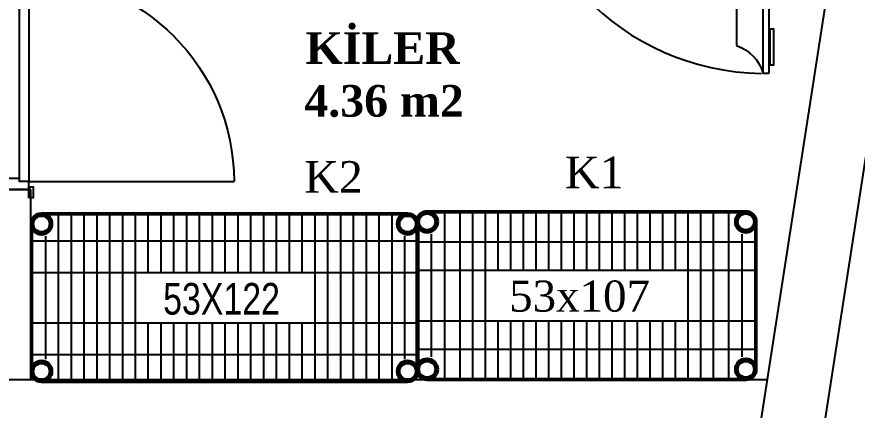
# Model space of a CAD drawing. Header units: millimetres. Extents: x 527230 to 534999, y 4569494 to 4575436.
# Drawn here: x 531584.6 to 531849.9, y 4573348.2 to 4573472.5 of the extents above; entities that cross this region are included whole.
import ezdxf
from ezdxf.lldxf.tags import DXFTag

# ---------------------------------------------------------------- set-up
doc = ezdxf.new("R2010")
doc.units = ezdxf.units.MM
doc.set_wipeout_variables(frame=1)
doc.layers.get('0').update_dxf_attribs({"lineweight": 0})
doc.layers.add('continious', color=7, linetype='Continuous', lineweight=50)
doc.layers.add('continious2', color=253, linetype='Continuous', lineweight=25)
for name, color, linetype in [('HM-A-DuvarGazbeton', 132, 'Continuous'), ('HM-S-Betonarme', 3, 'Continuous'), ('HM-X-Pafta', 7, 'Continuous'), ('Kıtc-002 Çizgi', 7, 'Continuous'), ('Kıtc-003 Kapı', 3, 'Continuous'), ('Kıtc-006 Yazı 001', 1, 'Continuous'), ('Kıtc-034 Soğuk Oda', 1, 'Continuous')]:
    doc.layers.add(name, color=color, linetype=linetype)
doc.styles.get("Standard").update_dxf_attribs({"font": 'times.ttf'})
doc.styles.add('style1', font='turkce.shx', dxfattribs={"height": 100})
tags = doc.linetypes.add('DASHED', pattern=[0.75, 0.5, -0.25]).pattern_tags.tags
tags[6:7] = [DXFTag(74, 4), DXFTag(75, 0), DXFTag(340, '0'), DXFTag(46, 1.0), DXFTag(50, 0.0), DXFTag(44, 0.0), DXFTag(45, 0.0)]
tags[4:5] = [DXFTag(74, 4), DXFTag(75, 0), DXFTag(340, '0'), DXFTag(46, 1.0), DXFTag(50, 0.0), DXFTag(44, 0.0), DXFTag(45, 0.0)]

# ---------------------------------------------------------------- blocks, each defined once
blk = doc.blocks.new('ddeee')
at = {"layer": 'Kıtc-003 Kapı'}
blk.add_line((532017.54, 4573073.01), (532017.54, 4573147.09), dxfattribs=at)
for points in [[(532011.54, 4573073.01), (532015.54, 4573073.01), (532015.54, 4573074.61), (532011.54, 4573074.61)], [(532097.62, 4573073.01), (532093.62, 4573073.01), (532093.62, 4573074.61), (532097.62, 4573074.61)], [(532017.54, 4573069.65), (532091.62, 4573069.65), (532091.62, 4573073.01), (532017.54, 4573073.01)], [(532011.54, 4573063.01), (532015.54, 4573063.01), (532015.54, 4573061.41), (532011.54, 4573061.41)], [(532097.62, 4573063.01), (532093.62, 4573063.01), (532093.62, 4573061.41), (532097.62, 4573061.41)]]:
    blk.add_lwpolyline(points, close=True, dxfattribs=at)
for points in [[(532014.58, 4573073.01), (532017.54, 4573073.01), (532017.54, 4573069.65), (532018.58, 4573069.65), (532018.58, 4573063.01), (532014.58, 4573063.01), (532014.58, 4573073.01)], [(532094.58, 4573073.01), (532091.62, 4573073.01), (532091.62, 4573069.65), (532090.58, 4573069.65), (532090.58, 4573063.01), (532094.58, 4573063.01), (532094.58, 4573073.01)]]:
    blk.add_lwpolyline(points, dxfattribs=at)
blk.add_arc((532017.54, 4573073.01), 74.08, 360, 90, dxfattribs=at)
blk = doc.blocks.new('A$C53276CB1')
for p, q in [((118.8, 53), (3.2, 53)), ((0, 49.79), (0, 3.2)), ((122, 49.79), (122, 3.2)), ((118.8, 0), (3.2, 0))]:
    blk.add_line(p, q)
for centre in [(3.2, 49.8), (118.8, 49.8), (3.2, 3.2), (118.8, 3.2)]:
    blk.add_circle(centre, 3.2)
at = {"layer": 'continious2'}
for p, q in [((8.48, 53), (8.48, 0)), ((12.53, 53), (12.53, 0)), ((16.58, 53), (16.58, 0)), ((20.63, 53), (20.63, 0)), ((24.68, 53), (24.68, 0)), ((28.73, 53), (28.73, 0)), ((32.78, 53), (32.78, 0)), ((36.83, 53), (36.83, 34.5)), ((40.88, 53), (40.88, 34.5)), ((44.93, 53), (44.93, 34.5)), ((48.98, 53), (48.98, 34.5)), ((53.03, 53), (53.03, 34.5)), ((57.08, 53), (57.08, 34.5)), ((61.13, 53), (61.13, 34.5)), ((65.18, 53), (65.18, 34.5)), ((69.23, 53), (69.23, 34.5)), ((73.28, 53), (73.28, 34.5)), ((77.33, 53), (77.33, 34.5)), ((81.38, 53), (81.38, 34.5)), ((85.43, 53), (85.43, 34.5)), ((89.48, 53), (89.48, 0)), ((93.53, 53), (93.53, 0)), ((97.58, 53), (97.58, 0)), ((101.63, 53), (101.63, 0)), ((105.68, 53), (105.68, 0)), ((109.73, 53), (109.73, 0)), ((113.78, 53), (113.78, 0)), ((4.43, 45.91), (4.43, 7.09)), ((117.83, 45.91), (117.83, 7.09)), ((0, 44.5), (122, 44.5)), ((0, 34.5), (122, 34.5)), ((0, 18.5), (122, 18.5)), ((36.83, 18.5), (36.83, 0)), ((40.88, 18.5), (40.88, 0)), ((44.93, 18.5), (44.93, 0)), ((48.98, 18.5), (48.98, 0)), ((53.03, 18.5), (53.03, 0)), ((57.08, 18.5), (57.08, 0)), ((61.13, 18.5), (61.13, 0)), ((65.18, 18.5), (65.18, 0)), ((69.23, 18.5), (69.23, 0)), ((73.28, 18.5), (73.28, 0)), ((77.33, 18.5), (77.33, 0)), ((81.38, 18.5), (81.38, 0)), ((85.43, 18.5), (85.43, 0)), ((0, 8.5), (122, 8.5))]:
    blk.add_line(p, q, dxfattribs=at)
for centre in [(3.2, 49.8), (118.8, 49.8), (3.2, 3.2), (118.8, 3.2)]:
    blk.add_circle(centre, 2.5, dxfattribs=at)
at = {"style": 'style1', "width": 0.8}
blk.add_text('53X122', height=10, dxfattribs=at).set_placement((41.61, 21.15))
blk = doc.blocks.new('A$C70074136')
for p, q in [((3.2, 53), (103.8, 53)), ((0, 49.79), (0, 3.2)), ((107, 49.79), (107, 3.2)), ((3.2, 0), (103.8, 0))]:
    blk.add_line(p, q)
for centre in [(3.2, 49.8), (103.8, 49.8), (3.2, 3.2), (103.8, 3.2)]:
    blk.add_circle(centre, 3.2)
at = {"layer": 'continious2'}
for p, q in [((8.64, 53), (8.64, 0)), ((13.5, 53), (13.5, 0)), ((17.5, 53), (17.5, 0)), ((21.5, 53), (21.5, 0)), ((25.5, 53), (25.5, 34.49)), ((29.5, 53), (29.5, 34.49)), ((33.5, 53), (33.5, 34.49)), ((37.5, 53), (37.5, 34.49)), ((41.5, 53), (41.5, 34.49)), ((45.5, 53), (45.5, 34.49)), ((49.5, 53), (49.5, 34.49)), ((53.5, 53), (53.5, 34.49)), ((57.5, 53), (57.5, 34.49)), ((61.5, 53), (61.5, 34.49)), ((65.5, 53), (65.5, 34.49)), ((69.5, 53), (69.5, 34.49)), ((73.5, 53), (73.5, 34.49)), ((77.5, 53), (77.5, 34.49)), ((81.5, 53), (81.5, 34.49)), ((85.5, 53), (85.5, 0)), ((89.5, 53), (89.5, 0)), ((93.5, 53), (93.5, 0)), ((98.36, 53), (98.36, 0)), ((4.43, 45.91), (4.43, 7.09)), ((102.57, 45.91), (102.57, 7.09)), ((0, 43.43), (107, 43.43)), ((0, 34.49), (107, 34.49)), ((0, 18.51), (107, 18.51)), ((25.5, 18.51), (25.5, 0)), ((29.5, 18.51), (29.5, 0)), ((33.5, 18.51), (33.5, 0)), ((37.5, 18.51), (37.5, 0)), ((41.5, 18.51), (41.5, 0)), ((45.5, 18.51), (45.5, 0)), ((49.5, 18.51), (49.5, 0)), ((53.5, 18.51), (53.5, 0)), ((57.5, 18.51), (57.5, 0)), ((61.5, 18.51), (61.5, 0)), ((65.5, 18.51), (65.5, 0)), ((69.5, 18.51), (69.5, 0)), ((73.5, 18.51), (73.5, 0)), ((77.5, 18.51), (77.5, 0)), ((81.5, 18.51), (81.5, 0)), ((0, 9.57), (107, 9.57))]:
    blk.add_line(p, q, dxfattribs=at)
for centre in [(3.2, 49.8), (103.8, 49.8), (3.2, 3.2), (103.8, 3.2)]:
    blk.add_circle(centre, 2.5, dxfattribs=at)
blk.add_text('53x107', height=9.812).set_placement((29.06, 21.43))
blk = doc.blocks.new('A$C60E3056A')
at = {"layer": 'Kıtc-034 Soğuk Oda', "color": 3}
blk.add_line((13.32, 80.05), (13.32, 9.95), dxfattribs=at)
for points in [[(1.83, 0), (3.83, 0), (3.83, 90), (1.83, 90)], [(1.44, 3.03), (0, 3.03), (0, 15.75), (1.44, 15.75)]]:
    blk.add_lwpolyline(points, close=True, dxfattribs=at)
for centre, radius, start, end in [((17.93, 93.95), 14.65, 195.6381, 251.6489), ((17.17, 61.16), 14, 196.3254, 253.6365), ((17.17, 28.84), 14, 106.3635, 163.6746), ((17.93, -3.95), 14.65, 108.3511, 164.3619)]:
    blk.add_arc(centre, radius, start, end, dxfattribs=at)
blk = doc.blocks.new('A$C4A7C2E03')
at = {"layer": 'Kıtc-034 Soğuk Oda', "color": 254}
blk.add_line((80.05, 0), (9.95, 0), dxfattribs=at)
for points in [[(3.03, 11.89), (3.03, 13.32), (15.75, 13.32), (15.75, 11.89)], [(0, 11.49), (0, 9.49), (90, 9.49), (90, 11.49)]]:
    blk.add_lwpolyline(points, close=True, dxfattribs=at)
for centre, radius, start, end in [((-3.95, -4.61), 14.65, 18.3511, 74.3619), ((28.84, -3.84), 14, 16.3635, 73.6746), ((61.16, -3.84), 14, 106.3254, 163.6365), ((93.95, -4.61), 14.65, 105.6381, 161.6489)]:
    blk.add_arc(centre, radius, start, end, dxfattribs=at)
blk = doc.blocks.new('DFE')
at = {"color": 3}
blk.add_wipeout([(532196.63, 4573537.9), (532116.63, 4573537.9), (532116.63, 4573546.01), (532196.63, 4573546.01)], dxfattribs=at).dxf.layer = 'Kıtc-034 Soğuk Oda'
at = {"layer": 'Kıtc-002 Çizgi', "color": 254, "linetype": 'DASHED'}
blk.add_arc((532196.15, 4573536.81), 79.53, 179.2162, 269.0657, dxfattribs=at)
at = {"layer": 'Kıtc-002 Çizgi', "xscale": -0.8888879999999998, "yscale": 0.8888879999999999, "zscale": 0.8888879999999999}
for name, p, rotation in [('A$C60E3056A', (532141.21, 4573478.92), 314.9998602034424), ('A$C4A7C2E03', (532186.94, 4573457.28), 269.9998602034424)]:
    blk.add_blockref(name, p, dxfattribs=dict(at, rotation=rotation))

msp = doc.modelspace()

# ---------------------------------------------------------------- linework, layer by layer
at = {"layer": 'HM-A-DuvarGazbeton'}
for points in [[(531495.94, 4573075.55), (531465.94, 4573075.55), (531465.94, 4573335.42), (531392.5, 4573326.74), (531402.66, 4573650.03), (531475.43, 4573647.74), (531480.03, 4573693.41), (531685.09, 4573698.7), (531890.45, 4573704.56), (531882.69, 4573622.71), (531798.01, 4573075.55), (531575.94, 4573075.55)], [(531495.94, 4573095.55), (531485.94, 4573095.55), (531485.94, 4573357.92), (531413.22, 4573349.32), (531422.02, 4573629.41), (531493.47, 4573627.16), (531498.16, 4573673.87), (531685.63, 4573678.71), (531868.4, 4573683.92), (531862.83, 4573625.19), (531780.87, 4573095.55), (531575.94, 4573095.55)]]:
    msp.add_lwpolyline(points, dxfattribs=at)
at = {"layer": 'HM-S-Betonarme'}
msp.add_lwpolyline([(531998.41, 4574390.98), (531948.46, 4574053.22), (531885.64, 4573873.27), (531890.32, 4573708.94), (531882.69, 4573622.71), (531798.01, 4573075.55), (531837.49, 4573069.44), (531922.42, 4573617.89), (531930.37, 4573707.74), (531925.83, 4573867.05), (531987.48, 4574043.62), (532055.79, 4574505.57)], dxfattribs=at)
at = {"layer": 'HM-X-Pafta'}
for p, q in [((531588.98, 4573417.92), (531578.98, 4573417.92)), ((531588.98, 4573357.92), (531588.98, 4573417.92)), ((531588.98, 4573357.92), (531588.98, 4573417.92)), ((531575.94, 4573357.92), (531821.47, 4573357.92)), ((531676.71, 4573357.92), (531821.47, 4573357.92))]:
    msp.add_line(p, q, dxfattribs=at)
msp.add_lwpolyline([(531676.71, 4573357.92), (531821.47, 4573357.92)], dxfattribs=at)

# ---------------------------------------------------------------- block references
at = {"layer": 'continious', "lineweight": -2}
for name, p in [('A$C53276CB1', (531589.19, 4573357.26)), ('A$C70074136', (531710.98, 4573357.92))]:
    msp.add_blockref(name, p, dxfattribs=at)
at = {"layer": 'HM-X-Pafta', "xscale": -0.875, "yscale": 0.875, "zscale": 0.875, "rotation": 270}
msp.add_blockref('ddeee', (-3469850.53, 4107905.16), dxfattribs=at)

# ---------------------------------------------------------------- texts
at = {"layer": 'Kıtc-006 Yazı 001'}
for s, p in [('K2', (531675.38, 4573416.91)), ('K1', (531757.68, 4573418.33))]:
    msp.add_text(s, height=10, dxfattribs=at).set_placement(p)
at = {"layer": 'Kıtc-006 Yazı 001', "insert": (531592.01, 4573484.3), "char_height": 10, "attachment_point": 1}
msp.add_mtext_dynamic_manual_height_columns('\\pi107.49654;\\P\\pi83.75015;{\\fTimes New Roman|b1|i0|c162|p18;KİLER\\P\\pi83.38165;4.36 m2}', width=214.9931, gutter_width=50, heights=[0], dxfattribs=at)

# ---------------------------------------------------------------- next in the draw order: block references
at = {"layer": 'HM-X-Pafta'}
msp.add_blockref('DFE', (-375.15, -2.68), dxfattribs=at)

doc.saveas('drawing.dxf')
